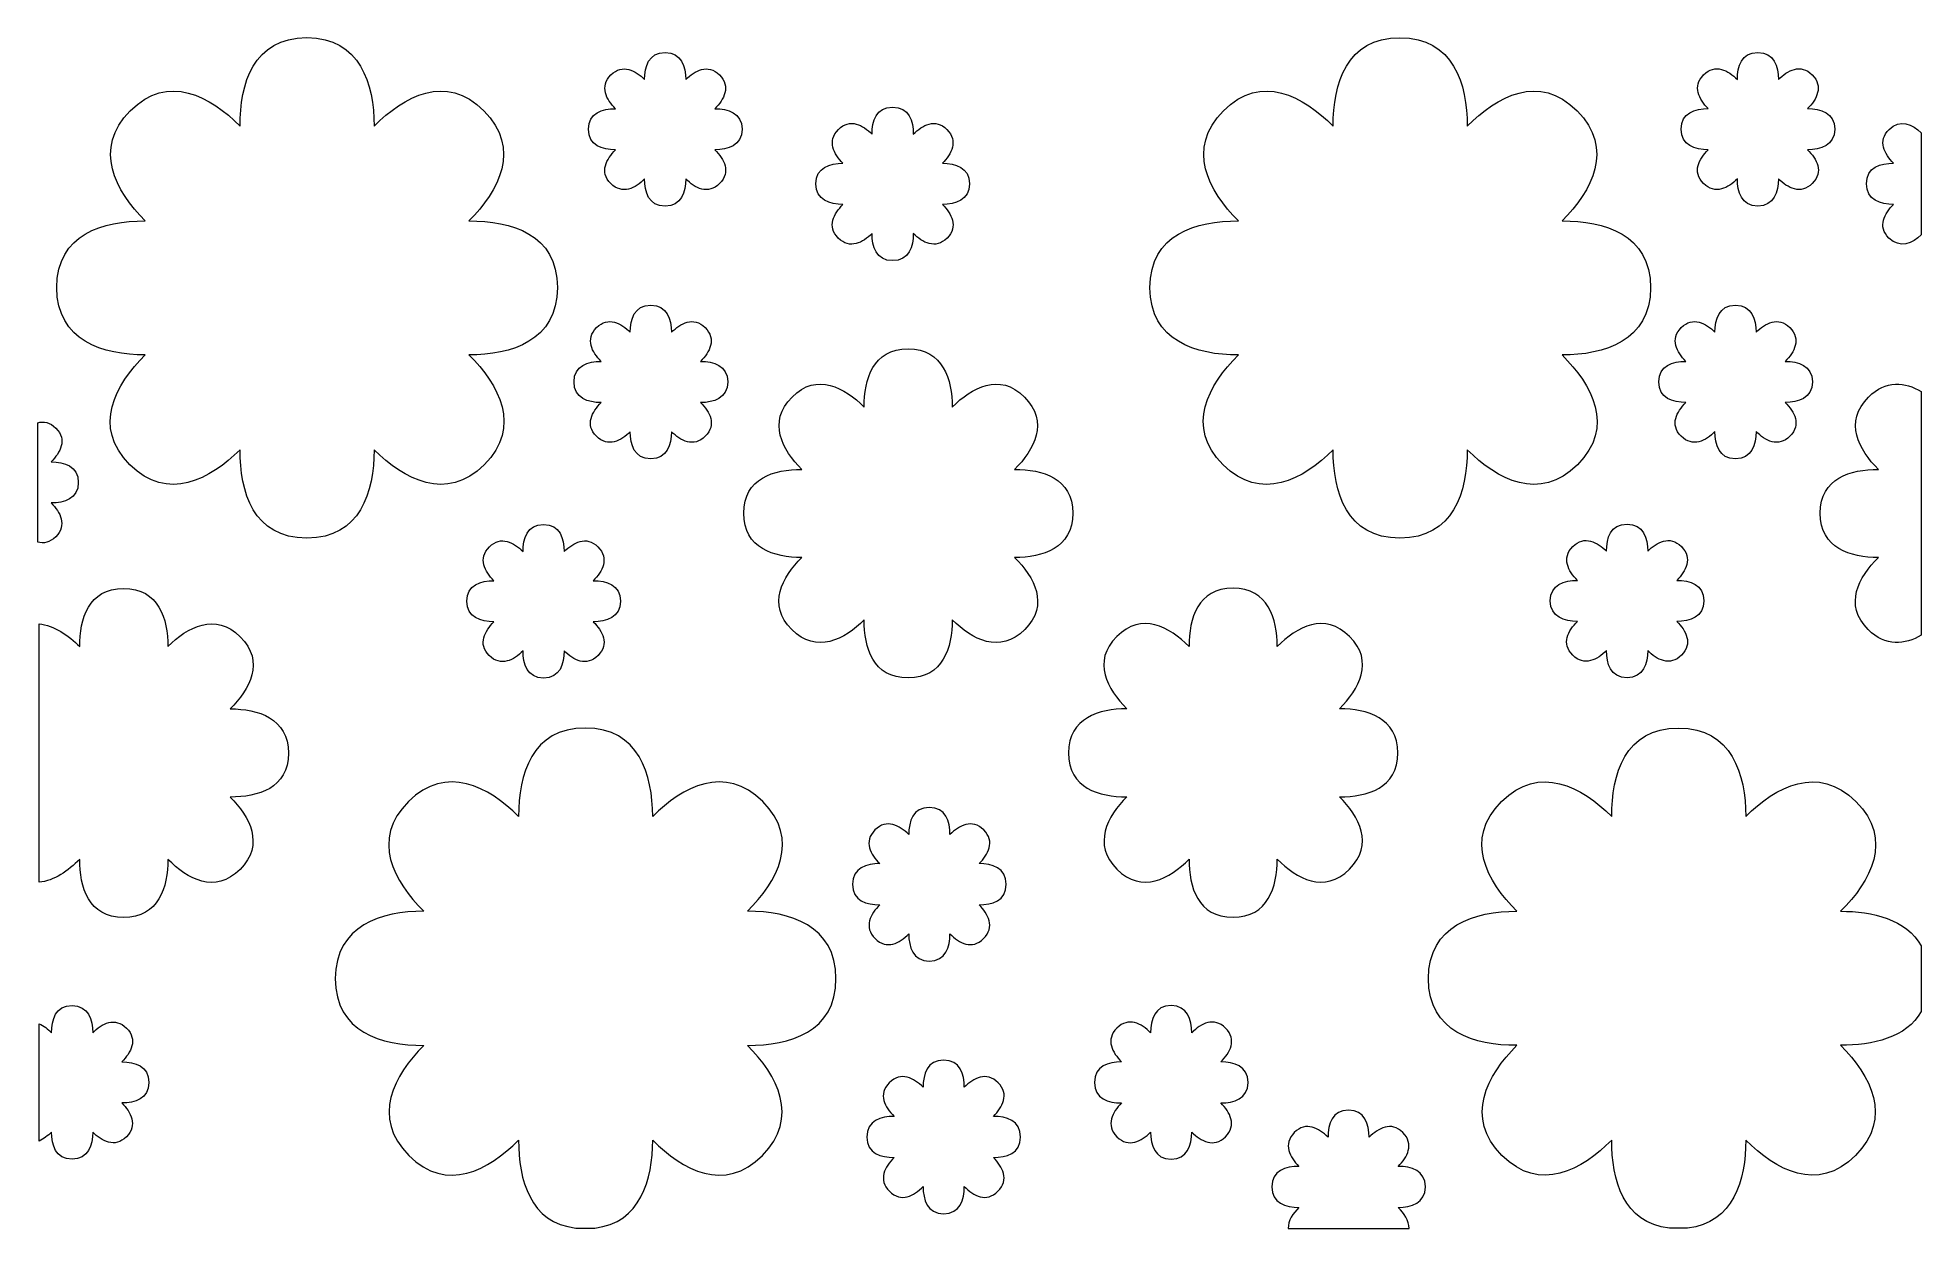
# Model space of a CAD drawing. Header units: centimetres. Extents: x -33.8 to 7.9, y -24.4 to 1.9.
import ezdxf

# ---------------------------------------------------------------- set-up
doc = ezdxf.new("R2010")
doc.units = ezdxf.units.CM
doc.header["$MEASUREMENT"] = 0
doc.layers.add('layer 1', color=7, linetype='Continuous')

msp = doc.modelspace()

# ---------------------------------------------------------------- linework, layer by layer
at = {"layer": 'layer 1', "color": 230, "lineweight": 9}
for points, knots in [([(-31.38921, -5.12592), (-32.04599, -5.78271), (-32.56793, -6.71037), (-31.72676, -7.55153), (-31.72676, -7.55153), (-30.8934, -8.38489), (-29.94914, -7.87795), (-29.29314, -7.22196), (-29.29314, -7.22196), (-29.29314, -8.15079), (-29.00626, -9.17582), (-27.81667, -9.17582), (-27.81667, -9.17582), (-26.63814, -9.17582), (-26.32887, -8.1497), (-26.32887, -7.222), (-26.32887, -7.222), (-25.67288, -7.87799), (-24.72862, -8.38492), (-23.89526, -7.55156), (-23.89526, -7.55156), (-23.05408, -6.71037), (-23.57605, -5.78271), (-24.23283, -5.12592), (-24.23283, -5.12592), (-23.30511, -5.12592), (-22.27894, -4.81671), (-22.27894, -3.63813), (-22.27894, -3.63813), (-22.27894, -2.44852), (-23.30398, -2.16165), (-24.23282, -2.16165), (-24.23282, -2.16165), (-23.57682, -1.50565), (-23.06985, -0.56139), (-23.90324, 0.272), (-23.90324, 0.272), (-24.74442, 1.11317), (-25.67208, 0.59121), (-26.32887, -0.06558), (-26.32887, -0.06558), (-26.32887, 0.86214), (-26.63808, 1.88832), (-27.81667, 1.88832), (-27.81667, 1.88832), (-29.00631, 1.88832), (-29.29314, 0.86324), (-29.29314, -0.06561), (-29.29314, -0.06561), (-29.94994, 0.59118), (-30.8776, 1.11315), (-31.71878, 0.27197), (-31.71878, 0.27197), (-32.55215, -0.5614), (-32.04522, -1.50566), (-31.38922, -2.16165), (-31.38922, -2.16165), (-32.31805, -2.16165), (-33.34307, -2.44854), (-33.34307, -3.63813), (-33.34307, -3.63813), (-33.34307, -4.81668), (-32.31692, -5.12592), (-31.38921, -5.12592)], [0, 0, 0, 0, 0.05882353, 0.05882353, 0.05882353, 0.05882353, 0.11764706, 0.11764706, 0.11764706, 0.11764706, 0.17647059, 0.17647059, 0.17647059, 0.17647059, 0.23529412, 0.23529412, 0.23529412, 0.23529412, 0.29411765, 0.29411765, 0.29411765, 0.29411765, 0.35294118, 0.35294118, 0.35294118, 0.35294118, 0.41176471, 0.41176471, 0.41176471, 0.41176471, 0.47058824, 0.47058824, 0.47058824, 0.47058824, 0.52941176, 0.52941176, 0.52941176, 0.52941176, 0.58823529, 0.58823529, 0.58823529, 0.58823529, 0.64705882, 0.64705882, 0.64705882, 0.64705882, 0.70588235, 0.70588235, 0.70588235, 0.70588235, 0.76470588, 0.76470588, 0.76470588, 0.76470588, 0.82352941, 0.82352941, 0.82352941, 0.82352941, 0.88235294, 0.88235294, 0.88235294, 0.88235294, 1, 1, 1, 1]), ([(-7.22926, -5.12676), (-7.88604, -5.78354), (-8.40797, -6.7112), (-7.56681, -7.55236), (-7.56681, -7.55236), (-6.73344, -8.38573), (-5.78918, -7.87879), (-5.13319, -7.2228), (-5.13319, -7.2228), (-5.13319, -8.15163), (-4.8463, -9.17665), (-3.65671, -9.17665), (-3.65671, -9.17665), (-2.47819, -9.17665), (-2.16892, -8.15054), (-2.16892, -7.22283), (-2.16892, -7.22283), (-1.51293, -7.87883), (-0.56867, -8.38576), (0.2647, -7.55239), (0.2647, -7.55239), (1.10588, -6.71121), (0.58391, -5.78355), (-0.07288, -5.12675), (-0.07288, -5.12675), (0.85485, -5.12676), (1.88102, -4.81755), (1.88102, -3.63896), (1.88102, -3.63896), (1.88102, -2.44936), (0.85597, -2.16249), (-0.07286, -2.16248), (-0.07286, -2.16248), (0.58313, -1.50648), (1.0901, -0.56222), (0.25672, 0.27116), (0.25672, 0.27116), (-0.58446, 1.11234), (-1.51212, 0.59037), (-2.16891, -0.06641), (-2.16891, -0.06641), (-2.16892, 0.86131), (-2.47813, 1.88748), (-3.65671, 1.88748), (-3.65671, 1.88748), (-4.84635, 1.88748), (-5.13319, 0.8624), (-5.13319, -0.06645), (-5.13319, -0.06645), (-5.78998, 0.59034), (-6.71764, 1.11231), (-7.55882, 0.27113), (-7.55882, 0.27113), (-8.39219, -0.56223), (-7.88526, -1.50649), (-7.22926, -2.16248), (-7.22926, -2.16248), (-8.15809, -2.16249), (-9.18311, -2.44938), (-9.18311, -3.63896), (-9.18311, -3.63896), (-9.18311, -4.81752), (-8.15697, -5.12676), (-7.22926, -5.12676)], [0, 0, 0, 0, 0.05882353, 0.05882353, 0.05882353, 0.05882353, 0.11764706, 0.11764706, 0.11764706, 0.11764706, 0.17647059, 0.17647059, 0.17647059, 0.17647059, 0.23529412, 0.23529412, 0.23529412, 0.23529412, 0.29411765, 0.29411765, 0.29411765, 0.29411765, 0.35294118, 0.35294118, 0.35294118, 0.35294118, 0.41176471, 0.41176471, 0.41176471, 0.41176471, 0.47058824, 0.47058824, 0.47058824, 0.47058824, 0.52941176, 0.52941176, 0.52941176, 0.52941176, 0.58823529, 0.58823529, 0.58823529, 0.58823529, 0.64705882, 0.64705882, 0.64705882, 0.64705882, 0.70588235, 0.70588235, 0.70588235, 0.70588235, 0.76470588, 0.76470588, 0.76470588, 0.76470588, 0.82352941, 0.82352941, 0.82352941, 0.82352941, 0.88235294, 0.88235294, 0.88235294, 0.88235294, 1, 1, 1, 1]), ([(-20.99485, -0.59227), (-21.19643, -0.79385), (-21.35663, -1.07857), (-21.09846, -1.33674), (-21.09846, -1.33674), (-20.84268, -1.59252), (-20.55286, -1.43693), (-20.35152, -1.23559), (-20.35152, -1.23559), (-20.35152, -1.52067), (-20.26347, -1.83527), (-19.89836, -1.83527), (-19.89836, -1.83527), (-19.53665, -1.83527), (-19.44172, -1.52033), (-19.44172, -1.2356), (-19.44172, -1.2356), (-19.24039, -1.43694), (-18.95057, -1.59253), (-18.6948, -1.33675), (-18.6948, -1.33675), (-18.43662, -1.07857), (-18.59682, -0.79385), (-18.7984, -0.59227), (-18.7984, -0.59227), (-18.51367, -0.59227), (-18.19871, -0.49737), (-18.19871, -0.13563), (-18.19871, -0.13563), (-18.19871, 0.22948), (-18.51332, 0.31753), (-18.7984, 0.31753), (-18.7984, 0.31753), (-18.59706, 0.51887), (-18.44146, 0.80868), (-18.69725, 1.06447), (-18.69725, 1.06447), (-18.95542, 1.32264), (-19.24014, 1.16244), (-19.44172, 0.96086), (-19.44172, 0.96086), (-19.44172, 1.2456), (-19.53663, 1.56055), (-19.89836, 1.56055), (-19.89836, 1.56055), (-20.26349, 1.56055), (-20.35152, 1.24593), (-20.35152, 0.96085), (-20.35152, 0.96085), (-20.55311, 1.16243), (-20.83783, 1.32264), (-21.096, 1.06446), (-21.096, 1.06446), (-21.35178, 0.80868), (-21.1962, 0.51887), (-20.99486, 0.31753), (-20.99486, 0.31753), (-21.27993, 0.31753), (-21.59453, 0.22948), (-21.59453, -0.13563), (-21.59453, -0.13563), (-21.59453, -0.49736), (-21.27959, -0.59227), (-20.99485, -0.59227)], [0, 0, 0, 0, 0.05882353, 0.05882353, 0.05882353, 0.05882353, 0.11764706, 0.11764706, 0.11764706, 0.11764706, 0.17647059, 0.17647059, 0.17647059, 0.17647059, 0.23529412, 0.23529412, 0.23529412, 0.23529412, 0.29411765, 0.29411765, 0.29411765, 0.29411765, 0.35294118, 0.35294118, 0.35294118, 0.35294118, 0.41176471, 0.41176471, 0.41176471, 0.41176471, 0.47058824, 0.47058824, 0.47058824, 0.47058824, 0.52941176, 0.52941176, 0.52941176, 0.52941176, 0.58823529, 0.58823529, 0.58823529, 0.58823529, 0.64705882, 0.64705882, 0.64705882, 0.64705882, 0.70588235, 0.70588235, 0.70588235, 0.70588235, 0.76470588, 0.76470588, 0.76470588, 0.76470588, 0.82352941, 0.82352941, 0.82352941, 0.82352941, 0.88235294, 0.88235294, 0.88235294, 0.88235294, 1, 1, 1, 1]), ([(3.15603, -0.5901), (2.95445, -0.79168), (2.79426, -1.0764), (3.05243, -1.33457), (3.05243, -1.33457), (3.30821, -1.59035), (3.59802, -1.43476), (3.79936, -1.23342), (3.79936, -1.23342), (3.79936, -1.5185), (3.88741, -1.8331), (4.25252, -1.8331), (4.25252, -1.8331), (4.61424, -1.8331), (4.70916, -1.51817), (4.70916, -1.23343), (4.70916, -1.23343), (4.91049, -1.43477), (5.20031, -1.59036), (5.45609, -1.33458), (5.45609, -1.33458), (5.71426, -1.0764), (5.55406, -0.79168), (5.35248, -0.5901), (5.35248, -0.5901), (5.63722, -0.5901), (5.95217, -0.4952), (5.95217, -0.13346), (5.95217, -0.13346), (5.95217, 0.23165), (5.63756, 0.3197), (5.35248, 0.3197), (5.35248, 0.3197), (5.55382, 0.52104), (5.70942, 0.81085), (5.45364, 1.06664), (5.45364, 1.06664), (5.19546, 1.32481), (4.91074, 1.16461), (4.70916, 0.96303), (4.70916, 0.96303), (4.70916, 1.24776), (4.61425, 1.56272), (4.25252, 1.56272), (4.25252, 1.56272), (3.88739, 1.56272), (3.79936, 1.2481), (3.79936, 0.96302), (3.79936, 0.96302), (3.59777, 1.1646), (3.31305, 1.3248), (3.05488, 1.06663), (3.05488, 1.06663), (2.7991, 0.81085), (2.95469, 0.52104), (3.15603, 0.3197), (3.15603, 0.3197), (2.87095, 0.3197), (2.55635, 0.23164), (2.55635, -0.13346), (2.55635, -0.13346), (2.55635, -0.49519), (2.87129, -0.5901), (3.15603, -0.5901)], [0, 0, 0, 0, 0.05882353, 0.05882353, 0.05882353, 0.05882353, 0.11764706, 0.11764706, 0.11764706, 0.11764706, 0.17647059, 0.17647059, 0.17647059, 0.17647059, 0.23529412, 0.23529412, 0.23529412, 0.23529412, 0.29411765, 0.29411765, 0.29411765, 0.29411765, 0.35294118, 0.35294118, 0.35294118, 0.35294118, 0.41176471, 0.41176471, 0.41176471, 0.41176471, 0.47058824, 0.47058824, 0.47058824, 0.47058824, 0.52941176, 0.52941176, 0.52941176, 0.52941176, 0.58823529, 0.58823529, 0.58823529, 0.58823529, 0.64705882, 0.64705882, 0.64705882, 0.64705882, 0.70588235, 0.70588235, 0.70588235, 0.70588235, 0.76470588, 0.76470588, 0.76470588, 0.76470588, 0.82352941, 0.82352941, 0.82352941, 0.82352941, 0.88235294, 0.88235294, 0.88235294, 0.88235294, 1, 1, 1, 1]), ([(-15.96675, -1.79844), (-16.16833, -2.00002), (-16.32853, -2.28474), (-16.07036, -2.54291), (-16.07036, -2.54291), (-15.81458, -2.79869), (-15.52476, -2.6431), (-15.32343, -2.44176), (-15.32343, -2.44176), (-15.32343, -2.72684), (-15.23537, -3.04144), (-14.87026, -3.04144), (-14.87026, -3.04144), (-14.50855, -3.04144), (-14.41363, -2.7265), (-14.41363, -2.44177), (-14.41363, -2.44177), (-14.21229, -2.64311), (-13.92247, -2.7987), (-13.6667, -2.54292), (-13.6667, -2.54292), (-13.40852, -2.28474), (-13.56872, -2.00002), (-13.77031, -1.79844), (-13.77031, -1.79844), (-13.48557, -1.79844), (-13.17061, -1.70353), (-13.17061, -1.3418), (-13.17061, -1.3418), (-13.17061, -0.97669), (-13.48522, -0.88864), (-13.7703, -0.88864), (-13.7703, -0.88864), (-13.56896, -0.6873), (-13.41336, -0.39748), (-13.66915, -0.1417), (-13.66915, -0.1417), (-13.92732, 0.11648), (-14.21204, -0.04373), (-14.41362, -0.24531), (-14.41362, -0.24531), (-14.41363, 0.03943), (-14.50853, 0.35438), (-14.87026, 0.35438), (-14.87026, 0.35438), (-15.23539, 0.35438), (-15.32343, 0.03977), (-15.32343, -0.24532), (-15.32343, -0.24532), (-15.52501, -0.04374), (-15.80973, 0.11647), (-16.06791, -0.14171), (-16.06791, -0.14171), (-16.32368, -0.39749), (-16.1681, -0.6873), (-15.96676, -0.88864), (-15.96676, -0.88864), (-16.25183, -0.88864), (-16.56644, -0.97669), (-16.56644, -1.3418), (-16.56644, -1.3418), (-16.56644, -1.70353), (-16.25149, -1.79844), (-15.96675, -1.79844)], [0, 0, 0, 0, 0.05882353, 0.05882353, 0.05882353, 0.05882353, 0.11764706, 0.11764706, 0.11764706, 0.11764706, 0.17647059, 0.17647059, 0.17647059, 0.17647059, 0.23529412, 0.23529412, 0.23529412, 0.23529412, 0.29411765, 0.29411765, 0.29411765, 0.29411765, 0.35294118, 0.35294118, 0.35294118, 0.35294118, 0.41176471, 0.41176471, 0.41176471, 0.41176471, 0.47058824, 0.47058824, 0.47058824, 0.47058824, 0.52941176, 0.52941176, 0.52941176, 0.52941176, 0.58823529, 0.58823529, 0.58823529, 0.58823529, 0.64705882, 0.64705882, 0.64705882, 0.64705882, 0.70588235, 0.70588235, 0.70588235, 0.70588235, 0.76470588, 0.76470588, 0.76470588, 0.76470588, 0.82352941, 0.82352941, 0.82352941, 0.82352941, 0.88235294, 0.88235294, 0.88235294, 0.88235294, 1, 1, 1, 1]), ([(7.86587, -0.21368), (7.6667, -0.02682), (7.39726, 0.10581), (7.15182, -0.13961), (7.15182, -0.13961), (6.89606, -0.39533), (7.05166, -0.68521), (7.25301, -0.88653), (7.25301, -0.88653), (6.96793, -0.88653), (6.65332, -0.97461), (6.65332, -1.33969), (6.65332, -1.33969), (6.65332, -1.70141), (6.96825, -1.79631), (7.25301, -1.79631), (7.25301, -1.79631), (7.05141, -1.99791), (6.8912, -2.28267), (7.14938, -2.54084), (7.14938, -2.54084), (7.3925, -2.78396), (7.66641, -2.65535), (7.86587, -2.46909), (7.86587, -2.46909), (7.86587, -2.46909), (7.86587, -0.21368), (7.86587, -0.21368)], [0, 0, 0, 0, 0.125, 0.125, 0.125, 0.125, 0.25, 0.25, 0.25, 0.25, 0.375, 0.375, 0.375, 0.375, 0.5, 0.5, 0.5, 0.5, 0.625, 0.625, 0.625, 0.625, 0.75, 0.75, 0.75, 0.75, 1, 1, 1, 1]), ([(-21.3117, -6.17871), (-21.51328, -6.38029), (-21.67347, -6.66501), (-21.4153, -6.92318), (-21.4153, -6.92318), (-21.15952, -7.17895), (-20.86971, -7.02336), (-20.66837, -6.82203), (-20.66837, -6.82203), (-20.66837, -7.1071), (-20.58032, -7.42171), (-20.21521, -7.42171), (-20.21521, -7.42171), (-19.85349, -7.42171), (-19.75857, -7.10677), (-19.75857, -6.82204), (-19.75857, -6.82204), (-19.55724, -7.02338), (-19.26742, -7.17896), (-19.01164, -6.92319), (-19.01164, -6.92319), (-18.75347, -6.66501), (-18.91367, -6.38029), (-19.11525, -6.1787), (-19.11525, -6.1787), (-18.83051, -6.17871), (-18.51556, -6.0838), (-18.51556, -5.72207), (-18.51556, -5.72207), (-18.51556, -5.35695), (-18.83017, -5.26891), (-19.11525, -5.2689), (-19.11525, -5.2689), (-18.91391, -5.06757), (-18.75831, -4.77775), (-19.01409, -4.52197), (-19.01409, -4.52197), (-19.27227, -4.26379), (-19.55699, -4.42399), (-19.75857, -4.62558), (-19.75857, -4.62558), (-19.75857, -4.34084), (-19.85348, -4.02588), (-20.21521, -4.02588), (-20.21521, -4.02588), (-20.58034, -4.02588), (-20.66837, -4.3405), (-20.66837, -4.62559), (-20.66837, -4.62559), (-20.86996, -4.424), (-21.15468, -4.2638), (-21.41285, -4.52198), (-21.41285, -4.52198), (-21.66863, -4.77775), (-21.51304, -5.06757), (-21.3117, -5.2689), (-21.3117, -5.2689), (-21.59678, -5.26891), (-21.91138, -5.35696), (-21.91138, -5.72207), (-21.91138, -5.72207), (-21.91138, -6.08379), (-21.59643, -6.17871), (-21.3117, -6.17871)], [0, 0, 0, 0, 0.05882353, 0.05882353, 0.05882353, 0.05882353, 0.11764706, 0.11764706, 0.11764706, 0.11764706, 0.17647059, 0.17647059, 0.17647059, 0.17647059, 0.23529412, 0.23529412, 0.23529412, 0.23529412, 0.29411765, 0.29411765, 0.29411765, 0.29411765, 0.35294118, 0.35294118, 0.35294118, 0.35294118, 0.41176471, 0.41176471, 0.41176471, 0.41176471, 0.47058824, 0.47058824, 0.47058824, 0.47058824, 0.52941176, 0.52941176, 0.52941176, 0.52941176, 0.58823529, 0.58823529, 0.58823529, 0.58823529, 0.64705882, 0.64705882, 0.64705882, 0.64705882, 0.70588235, 0.70588235, 0.70588235, 0.70588235, 0.76470588, 0.76470588, 0.76470588, 0.76470588, 0.82352941, 0.82352941, 0.82352941, 0.82352941, 0.88235294, 0.88235294, 0.88235294, 0.88235294, 1, 1, 1, 1]), ([(2.66185, -6.17798), (2.46027, -6.37956), (2.30008, -6.66428), (2.55825, -6.92245), (2.55825, -6.92245), (2.81402, -7.17823), (3.10384, -7.02264), (3.30518, -6.8213), (3.30518, -6.8213), (3.30518, -7.10638), (3.39323, -7.42098), (3.75834, -7.42098), (3.75834, -7.42098), (4.12005, -7.42098), (4.21498, -7.10604), (4.21498, -6.82131), (4.21498, -6.82131), (4.41631, -7.02265), (4.70613, -7.17824), (4.96191, -6.92246), (4.96191, -6.92246), (5.22008, -6.66428), (5.05988, -6.37956), (4.8583, -6.17798), (4.8583, -6.17798), (5.14304, -6.17798), (5.45799, -6.08308), (5.45799, -5.72134), (5.45799, -5.72134), (5.45799, -5.35623), (5.14338, -5.26818), (4.8583, -5.26818), (4.8583, -5.26818), (5.05964, -5.06684), (5.21524, -4.77702), (4.95946, -4.52124), (4.95946, -4.52124), (4.70128, -4.26306), (4.41656, -4.42327), (4.21498, -4.62485), (4.21498, -4.62485), (4.21498, -4.34011), (4.12007, -4.02516), (3.75834, -4.02516), (3.75834, -4.02516), (3.39321, -4.02516), (3.30518, -4.33978), (3.30518, -4.62486), (3.30518, -4.62486), (3.10359, -4.42328), (2.81887, -4.26307), (2.5607, -4.52125), (2.5607, -4.52125), (2.30492, -4.77703), (2.46051, -5.06684), (2.66185, -5.26818), (2.66185, -5.26818), (2.37677, -5.26818), (2.06217, -5.35623), (2.06217, -5.72134), (2.06217, -5.72134), (2.06217, -6.08307), (2.37711, -6.17798), (2.66185, -6.17798)], [0, 0, 0, 0, 0.05882353, 0.05882353, 0.05882353, 0.05882353, 0.11764706, 0.11764706, 0.11764706, 0.11764706, 0.17647059, 0.17647059, 0.17647059, 0.17647059, 0.23529412, 0.23529412, 0.23529412, 0.23529412, 0.29411765, 0.29411765, 0.29411765, 0.29411765, 0.35294118, 0.35294118, 0.35294118, 0.35294118, 0.41176471, 0.41176471, 0.41176471, 0.41176471, 0.47058824, 0.47058824, 0.47058824, 0.47058824, 0.52941176, 0.52941176, 0.52941176, 0.52941176, 0.58823529, 0.58823529, 0.58823529, 0.58823529, 0.64705882, 0.64705882, 0.64705882, 0.64705882, 0.70588235, 0.70588235, 0.70588235, 0.70588235, 0.76470588, 0.76470588, 0.76470588, 0.76470588, 0.82352941, 0.82352941, 0.82352941, 0.82352941, 0.88235294, 0.88235294, 0.88235294, 0.88235294, 1, 1, 1, 1]), ([(-16.87718, -9.60441), (-17.30892, -10.03615), (-17.65202, -10.64596), (-17.09907, -11.1989), (-17.09907, -11.1989), (-16.55125, -11.74672), (-15.93053, -11.41348), (-15.49931, -10.98226), (-15.49931, -10.98226), (-15.49931, -11.59283), (-15.31072, -12.26664), (-14.52874, -12.26664), (-14.52874, -12.26664), (-13.75402, -12.26664), (-13.55072, -11.59212), (-13.55072, -10.98228), (-13.55072, -10.98228), (-13.1195, -11.41351), (-12.49878, -11.74674), (-11.95096, -11.19892), (-11.95096, -11.19892), (-11.398, -10.64596), (-11.74113, -10.03615), (-12.17287, -9.60441), (-12.17287, -9.60441), (-11.56302, -9.60441), (-10.88846, -9.40115), (-10.88846, -8.62639), (-10.88846, -8.62639), (-10.88846, -7.8444), (-11.56228, -7.65582), (-12.17286, -7.65582), (-12.17286, -7.65582), (-11.74164, -7.22459), (-11.40838, -6.60387), (-11.95621, -6.05604), (-11.95621, -6.05604), (-12.50916, -5.50309), (-13.11897, -5.8462), (-13.55072, -6.27795), (-13.55072, -6.27795), (-13.55072, -5.6681), (-13.75398, -4.99354), (-14.52874, -4.99354), (-14.52874, -4.99354), (-15.31076, -4.99354), (-15.49931, -5.66738), (-15.49931, -6.27797), (-15.49931, -6.27797), (-15.93106, -5.84623), (-16.54087, -5.5031), (-17.09382, -6.05606), (-17.09382, -6.05606), (-17.64164, -6.60388), (-17.30841, -7.2246), (-16.87718, -7.65582), (-16.87718, -7.65582), (-17.48776, -7.65582), (-18.16156, -7.84441), (-18.16156, -8.62639), (-18.16156, -8.62639), (-18.16156, -9.40113), (-17.48702, -9.60441), (-16.87718, -9.60441)], [0, 0, 0, 0, 0.05882353, 0.05882353, 0.05882353, 0.05882353, 0.11764706, 0.11764706, 0.11764706, 0.11764706, 0.17647059, 0.17647059, 0.17647059, 0.17647059, 0.23529412, 0.23529412, 0.23529412, 0.23529412, 0.29411765, 0.29411765, 0.29411765, 0.29411765, 0.35294118, 0.35294118, 0.35294118, 0.35294118, 0.41176471, 0.41176471, 0.41176471, 0.41176471, 0.47058824, 0.47058824, 0.47058824, 0.47058824, 0.52941176, 0.52941176, 0.52941176, 0.52941176, 0.58823529, 0.58823529, 0.58823529, 0.58823529, 0.64705882, 0.64705882, 0.64705882, 0.64705882, 0.70588235, 0.70588235, 0.70588235, 0.70588235, 0.76470588, 0.76470588, 0.76470588, 0.76470588, 0.82352941, 0.82352941, 0.82352941, 0.82352941, 0.88235294, 0.88235294, 0.88235294, 0.88235294, 1, 1, 1, 1]), ([(7.86587, -5.93654), (7.5031, -5.72123), (7.08718, -5.66815), (6.69928, -6.05604), (6.69928, -6.05604), (6.15145, -6.60386), (6.48469, -7.2246), (6.91593, -7.65583), (6.91593, -7.65583), (6.30534, -7.65583), (5.63155, -7.84443), (5.63155, -8.62639), (5.63155, -8.62639), (5.63155, -9.40111), (6.30611, -9.6044), (6.91593, -9.6044), (6.91593, -9.6044), (6.48418, -10.03615), (6.14111, -10.64596), (6.69405, -11.19887), (6.69405, -11.19887), (7.07902, -11.58382), (7.49996, -11.53374), (7.86587, -11.32029), (7.86587, -11.32029), (7.86587, -11.32029), (7.86587, -5.93654), (7.86587, -5.93654)], [0, 0, 0, 0, 0.125, 0.125, 0.125, 0.125, 0.25, 0.25, 0.25, 0.25, 0.375, 0.375, 0.375, 0.375, 0.5, 0.5, 0.5, 0.5, 0.625, 0.625, 0.625, 0.625, 0.75, 0.75, 0.75, 0.75, 1, 1, 1, 1]), ([(-33.76557, -9.26393), (-33.63512, -9.29925), (-33.49714, -9.27606), (-33.36603, -9.14495), (-33.36603, -9.14495), (-33.11025, -8.88917), (-33.26585, -8.59935), (-33.46719, -8.39801), (-33.46719, -8.39801), (-33.18211, -8.39801), (-32.8675, -8.30996), (-32.8675, -7.94484), (-32.8675, -7.94484), (-32.8675, -7.58311), (-33.18245, -7.48821), (-33.46719, -7.48821), (-33.46719, -7.48821), (-33.26561, -7.28662), (-33.10541, -7.0019), (-33.36358, -6.74373), (-33.36358, -6.74373), (-33.49412, -6.61319), (-33.63357, -6.5898), (-33.76557, -6.62496), (-33.76557, -6.62496), (-33.76557, -6.62496), (-33.76557, -9.26393), (-33.76557, -9.26393)], [0, 0, 0, 0, 0.125, 0.125, 0.125, 0.125, 0.25, 0.25, 0.25, 0.25, 0.375, 0.375, 0.375, 0.375, 0.5, 0.5, 0.5, 0.5, 0.625, 0.625, 0.625, 0.625, 0.75, 0.75, 0.75, 0.75, 1, 1, 1, 1]), ([(-23.68145, -11.02644), (-23.88303, -11.22802), (-24.04322, -11.51274), (-23.78505, -11.77091), (-23.78505, -11.77091), (-23.52927, -12.02669), (-23.23946, -11.8711), (-23.03812, -11.66976), (-23.03812, -11.66976), (-23.03812, -11.95484), (-22.95007, -12.26944), (-22.58496, -12.26944), (-22.58496, -12.26944), (-22.22324, -12.26944), (-22.12832, -11.95451), (-22.12832, -11.66977), (-22.12832, -11.66977), (-21.92698, -11.87111), (-21.63717, -12.0267), (-21.38139, -11.77092), (-21.38139, -11.77092), (-21.12322, -11.51274), (-21.28342, -11.22802), (-21.485, -11.02644), (-21.485, -11.02644), (-21.20026, -11.02644), (-20.88531, -10.93154), (-20.88531, -10.5698), (-20.88531, -10.5698), (-20.88531, -10.20469), (-21.19992, -10.11664), (-21.485, -10.11664), (-21.485, -10.11664), (-21.28366, -9.9153), (-21.12806, -9.62549), (-21.38384, -9.3697), (-21.38384, -9.3697), (-21.64202, -9.11153), (-21.92674, -9.27173), (-22.12832, -9.47331), (-22.12832, -9.47331), (-22.12832, -9.18857), (-22.22322, -8.87362), (-22.58496, -8.87362), (-22.58496, -8.87362), (-22.95009, -8.87362), (-23.03812, -9.18824), (-23.03812, -9.47332), (-23.03812, -9.47332), (-23.2397, -9.27174), (-23.52443, -9.11154), (-23.7826, -9.36971), (-23.7826, -9.36971), (-24.03838, -9.62549), (-23.88279, -9.9153), (-23.68145, -10.11664), (-23.68145, -10.11664), (-23.96653, -10.11664), (-24.28113, -10.2047), (-24.28113, -10.5698), (-24.28113, -10.5698), (-24.28113, -10.93153), (-23.96618, -11.02644), (-23.68145, -11.02644)], [0, 0, 0, 0, 0.05882353, 0.05882353, 0.05882353, 0.05882353, 0.11764706, 0.11764706, 0.11764706, 0.11764706, 0.17647059, 0.17647059, 0.17647059, 0.17647059, 0.23529412, 0.23529412, 0.23529412, 0.23529412, 0.29411765, 0.29411765, 0.29411765, 0.29411765, 0.35294118, 0.35294118, 0.35294118, 0.35294118, 0.41176471, 0.41176471, 0.41176471, 0.41176471, 0.47058824, 0.47058824, 0.47058824, 0.47058824, 0.52941176, 0.52941176, 0.52941176, 0.52941176, 0.58823529, 0.58823529, 0.58823529, 0.58823529, 0.64705882, 0.64705882, 0.64705882, 0.64705882, 0.70588235, 0.70588235, 0.70588235, 0.70588235, 0.76470588, 0.76470588, 0.76470588, 0.76470588, 0.82352941, 0.82352941, 0.82352941, 0.82352941, 0.88235294, 0.88235294, 0.88235294, 0.88235294, 1, 1, 1, 1]), ([(0.26462, -11.01854), (0.06304, -11.22012), (-0.09715, -11.50484), (0.16102, -11.76301), (0.16102, -11.76301), (0.4168, -12.01879), (0.70661, -11.8632), (0.90795, -11.66186), (0.90795, -11.66186), (0.90795, -11.94694), (0.996, -12.26154), (1.36111, -12.26154), (1.36111, -12.26154), (1.72282, -12.26154), (1.81775, -11.9466), (1.81775, -11.66187), (1.81775, -11.66187), (2.01908, -11.86321), (2.3089, -12.0188), (2.56468, -11.76302), (2.56468, -11.76302), (2.82285, -11.50484), (2.66265, -11.22012), (2.46107, -11.01854), (2.46107, -11.01854), (2.74581, -11.01854), (3.06076, -10.92364), (3.06076, -10.5619), (3.06076, -10.5619), (3.06076, -10.19679), (2.74615, -10.10874), (2.46107, -10.10874), (2.46107, -10.10874), (2.66241, -9.9074), (2.81801, -9.61758), (2.56223, -9.3618), (2.56223, -9.3618), (2.30405, -9.10362), (2.01933, -9.26383), (1.81775, -9.46541), (1.81775, -9.46541), (1.81775, -9.18067), (1.72284, -8.86572), (1.36111, -8.86572), (1.36111, -8.86572), (0.99598, -8.86572), (0.90795, -9.18033), (0.90795, -9.46542), (0.90795, -9.46542), (0.70636, -9.26384), (0.42164, -9.10363), (0.16347, -9.36181), (0.16347, -9.36181), (-0.09231, -9.61759), (0.06328, -9.9074), (0.26462, -10.10874), (0.26462, -10.10874), (-0.02046, -10.10874), (-0.33506, -10.19679), (-0.33506, -10.5619), (-0.33506, -10.5619), (-0.33506, -10.92363), (-0.02012, -11.01854), (0.26462, -11.01854)], [0, 0, 0, 0, 0.05882353, 0.05882353, 0.05882353, 0.05882353, 0.11764706, 0.11764706, 0.11764706, 0.11764706, 0.17647059, 0.17647059, 0.17647059, 0.17647059, 0.23529412, 0.23529412, 0.23529412, 0.23529412, 0.29411765, 0.29411765, 0.29411765, 0.29411765, 0.35294118, 0.35294118, 0.35294118, 0.35294118, 0.41176471, 0.41176471, 0.41176471, 0.41176471, 0.47058824, 0.47058824, 0.47058824, 0.47058824, 0.52941176, 0.52941176, 0.52941176, 0.52941176, 0.58823529, 0.58823529, 0.58823529, 0.58823529, 0.64705882, 0.64705882, 0.64705882, 0.64705882, 0.70588235, 0.70588235, 0.70588235, 0.70588235, 0.76470588, 0.76470588, 0.76470588, 0.76470588, 0.82352941, 0.82352941, 0.82352941, 0.82352941, 0.88235294, 0.88235294, 0.88235294, 0.88235294, 1, 1, 1, 1]), ([(-33.73413, -16.78233), (-33.40493, -16.75387), (-33.08952, -16.53067), (-32.8357, -16.27683), (-32.8357, -16.27683), (-32.8357, -16.88738), (-32.64717, -17.56126), (-31.86515, -17.56126), (-31.86515, -17.56126), (-31.09039, -17.56126), (-30.88709, -16.88669), (-30.88709, -16.27683), (-30.88709, -16.27683), (-30.45538, -16.7086), (-29.84553, -17.05167), (-29.29258, -16.49875), (-29.29258, -16.49875), (-28.74476, -15.95094), (-29.07802, -15.33019), (-29.50928, -14.899), (-29.50928, -14.899), (-28.89866, -14.899), (-28.22484, -14.71042), (-28.22484, -13.92838), (-28.22484, -13.92838), (-28.22484, -13.15371), (-28.89941, -12.95038), (-29.50928, -12.95038), (-29.50928, -12.95038), (-29.07751, -12.51868), (-28.73442, -11.90885), (-29.28735, -11.3559), (-29.28735, -11.3559), (-29.8352, -10.80807), (-30.45591, -11.14127), (-30.88709, -11.57257), (-30.88709, -11.57257), (-30.88709, -10.9627), (-31.09039, -10.28816), (-31.86515, -10.28816), (-31.86515, -10.28816), (-32.6471, -10.28816), (-32.8357, -10.96196), (-32.8357, -11.57257), (-32.8357, -11.57257), (-33.08786, -11.32039), (-33.40484, -11.10171), (-33.73413, -11.07315), (-33.73413, -11.07315), (-33.73413, -11.07315), (-33.73413, -16.78233), (-33.73413, -16.78233)], [0, 0, 0, 0, 0.07142857, 0.07142857, 0.07142857, 0.07142857, 0.14285714, 0.14285714, 0.14285714, 0.14285714, 0.21428571, 0.21428571, 0.21428571, 0.21428571, 0.28571429, 0.28571429, 0.28571429, 0.28571429, 0.35714286, 0.35714286, 0.35714286, 0.35714286, 0.42857143, 0.42857143, 0.42857143, 0.42857143, 0.5, 0.5, 0.5, 0.5, 0.57142857, 0.57142857, 0.57142857, 0.57142857, 0.64285714, 0.64285714, 0.64285714, 0.64285714, 0.71428571, 0.71428571, 0.71428571, 0.71428571, 0.78571429, 0.78571429, 0.78571429, 0.78571429, 0.85714286, 0.85714286, 0.85714286, 0.85714286, 1, 1, 1, 1]), ([(-9.69551, -12.94625), (-10.12725, -12.51451), (-10.47034, -11.90471), (-9.9174, -11.35176), (-9.9174, -11.35176), (-9.36958, -10.80394), (-8.74886, -11.13718), (-8.31764, -11.5684), (-8.31764, -11.5684), (-8.31764, -10.95783), (-8.12905, -10.28402), (-7.34706, -10.28402), (-7.34706, -10.28402), (-6.57235, -10.28402), (-6.36905, -10.95855), (-6.36905, -11.56838), (-6.36905, -11.56838), (-5.93783, -11.13716), (-5.31711, -10.80392), (-4.76929, -11.35174), (-4.76929, -11.35174), (-4.21633, -11.9047), (-4.55946, -12.51451), (-4.9912, -12.94626), (-4.9912, -12.94626), (-4.38135, -12.94625), (-3.70679, -13.14952), (-3.70679, -13.92427), (-3.70679, -13.92427), (-3.70679, -14.70627), (-4.38061, -14.89484), (-4.99119, -14.89485), (-4.99119, -14.89485), (-4.55996, -15.32607), (-4.2267, -15.94679), (-4.77454, -16.49462), (-4.77454, -16.49462), (-5.32749, -17.04758), (-5.9373, -16.70446), (-6.36904, -16.27271), (-6.36904, -16.27271), (-6.36905, -16.88256), (-6.57231, -17.55713), (-7.34706, -17.55713), (-7.34706, -17.55713), (-8.12909, -17.55713), (-8.31764, -16.88328), (-8.31764, -16.27269), (-8.31764, -16.27269), (-8.74939, -16.70444), (-9.35919, -17.04756), (-9.91215, -16.4946), (-9.91215, -16.4946), (-10.45997, -15.94678), (-10.12674, -15.32607), (-9.69551, -14.89485), (-9.69551, -14.89485), (-10.30608, -14.89484), (-10.97989, -14.70625), (-10.97989, -13.92427), (-10.97989, -13.92427), (-10.97989, -13.14953), (-10.30534, -12.94625), (-9.69551, -12.94625)], [0, 0, 0, 0, 0.05882353, 0.05882353, 0.05882353, 0.05882353, 0.11764706, 0.11764706, 0.11764706, 0.11764706, 0.17647059, 0.17647059, 0.17647059, 0.17647059, 0.23529412, 0.23529412, 0.23529412, 0.23529412, 0.29411765, 0.29411765, 0.29411765, 0.29411765, 0.35294118, 0.35294118, 0.35294118, 0.35294118, 0.41176471, 0.41176471, 0.41176471, 0.41176471, 0.47058824, 0.47058824, 0.47058824, 0.47058824, 0.52941176, 0.52941176, 0.52941176, 0.52941176, 0.58823529, 0.58823529, 0.58823529, 0.58823529, 0.64705882, 0.64705882, 0.64705882, 0.64705882, 0.70588235, 0.70588235, 0.70588235, 0.70588235, 0.76470588, 0.76470588, 0.76470588, 0.76470588, 0.82352941, 0.82352941, 0.82352941, 0.82352941, 0.88235294, 0.88235294, 0.88235294, 0.88235294, 1, 1, 1, 1]), ([(-21.86924, -24.42772), (-22.8846, -24.31391), (-23.13743, -23.35707), (-23.13743, -22.48506), (-23.13743, -22.48506), (-23.79422, -23.14184), (-24.72187, -23.66381), (-25.56309, -22.82265), (-25.56309, -22.82265), (-26.3964, -21.98928), (-25.88949, -21.04502), (-25.23352, -20.38901), (-25.23352, -20.38901), (-26.16232, -20.38901), (-27.18736, -20.10213), (-27.18736, -18.91256), (-27.18736, -18.91256), (-27.18736, -17.73398), (-26.1612, -17.42474), (-25.23349, -17.42474), (-25.23349, -17.42474), (-25.8903, -16.76798), (-26.4122, -15.84027), (-25.57102, -14.99913), (-25.57102, -14.99913), (-24.73768, -14.16578), (-23.79338, -14.67269), (-23.13743, -15.3287), (-23.13743, -15.3287), (-23.13743, -14.39986), (-22.85055, -13.37484), (-21.66092, -13.37484), (-21.66092, -13.37484), (-20.48242, -13.37484), (-20.17316, -14.40097), (-20.17316, -15.32866), (-20.17316, -15.32866), (-19.51715, -14.67268), (-18.57292, -14.16576), (-17.73953, -14.99913), (-17.73953, -14.99913), (-16.89837, -15.84027), (-17.42031, -16.76796), (-18.07712, -17.42474), (-18.07712, -17.42474), (-17.1494, -17.42474), (-16.12321, -17.73396), (-16.12321, -18.91256), (-16.12321, -18.91256), (-16.12321, -20.10213), (-17.14824, -20.38901), (-18.07712, -20.38901), (-18.07712, -20.38901), (-17.4211, -21.04502), (-16.91412, -21.98928), (-17.7475, -22.82265), (-17.7475, -22.82265), (-18.58871, -23.66383), (-19.51634, -23.14187), (-20.17316, -22.48507), (-20.17316, -22.48507), (-20.17316, -23.35609), (-20.44571, -24.31388), (-21.45443, -24.42772), (-21.45443, -24.42772), (-21.45443, -24.42772), (-21.86924, -24.42772), (-21.86924, -24.42772)], [0, 0, 0, 0, 0.05555556, 0.05555556, 0.05555556, 0.05555556, 0.11111111, 0.11111111, 0.11111111, 0.11111111, 0.16666667, 0.16666667, 0.16666667, 0.16666667, 0.22222222, 0.22222222, 0.22222222, 0.22222222, 0.27777778, 0.27777778, 0.27777778, 0.27777778, 0.33333333, 0.33333333, 0.33333333, 0.33333333, 0.38888889, 0.38888889, 0.38888889, 0.38888889, 0.44444444, 0.44444444, 0.44444444, 0.44444444, 0.5, 0.5, 0.5, 0.5, 0.55555556, 0.55555556, 0.55555556, 0.55555556, 0.61111111, 0.61111111, 0.61111111, 0.61111111, 0.66666667, 0.66666667, 0.66666667, 0.66666667, 0.72222222, 0.72222222, 0.72222222, 0.72222222, 0.77777778, 0.77777778, 0.77777778, 0.77777778, 0.83333333, 0.83333333, 0.83333333, 0.83333333, 0.88888889, 0.88888889, 0.88888889, 0.88888889, 1, 1, 1, 1]), ([(7.86587, -18.1892), (7.53589, -17.59925), (6.7815, -17.42392), (6.08282, -17.42392), (6.08282, -17.42392), (6.73961, -16.76711), (7.26158, -15.83944), (6.4204, -14.99828), (6.4204, -14.99828), (5.58706, -14.16492), (4.6428, -14.67186), (3.98681, -15.32785), (3.98681, -15.32785), (3.98681, -14.40011), (3.67754, -13.37399), (2.49898, -13.37399), (2.49898, -13.37399), (1.3094, -13.37399), (1.02253, -14.39905), (1.02253, -15.32785), (1.02253, -15.32785), (0.36653, -14.67186), (-0.5777, -14.16494), (-1.41107, -14.9983), (-1.41107, -14.9983), (-2.25225, -15.83946), (-1.73033, -16.76712), (-1.07353, -17.42391), (-1.07353, -17.42391), (-2.00128, -17.42391), (-3.02739, -17.73313), (-3.02739, -18.9117), (-3.02739, -18.9117), (-3.02739, -20.10129), (-2.00237, -20.38818), (-1.07355, -20.38818), (-1.07355, -20.38818), (-1.72954, -21.04419), (-2.23648, -21.98846), (-1.40312, -22.82176), (-1.40312, -22.82176), (-0.56194, -23.66299), (0.36574, -23.14099), (1.02253, -22.48423), (1.02253, -22.48423), (1.02253, -23.35846), (1.27662, -24.31792), (2.29839, -24.42773), (2.29839, -24.42773), (2.29839, -24.42773), (2.69697, -24.42782), (2.69697, -24.42782), (2.69697, -24.42782), (3.71271, -24.31841), (3.98681, -23.35772), (3.98681, -22.48425), (3.98681, -22.48425), (4.64359, -23.14101), (5.57129, -23.66299), (6.41245, -22.82182), (6.41245, -22.82182), (7.24584, -21.98846), (6.73885, -21.04419), (6.08286, -20.38818), (6.08286, -20.38818), (6.78217, -20.38818), (7.53601, -20.22556), (7.86587, -19.63749), (7.86587, -19.63749), (7.86587, -19.63749), (7.86587, -18.1892), (7.86587, -18.1892)], [0, 0, 0, 0, 0.05263158, 0.05263158, 0.05263158, 0.05263158, 0.10526316, 0.10526316, 0.10526316, 0.10526316, 0.15789474, 0.15789474, 0.15789474, 0.15789474, 0.21052632, 0.21052632, 0.21052632, 0.21052632, 0.26315789, 0.26315789, 0.26315789, 0.26315789, 0.31578947, 0.31578947, 0.31578947, 0.31578947, 0.36842105, 0.36842105, 0.36842105, 0.36842105, 0.42105263, 0.42105263, 0.42105263, 0.42105263, 0.47368421, 0.47368421, 0.47368421, 0.47368421, 0.52631579, 0.52631579, 0.52631579, 0.52631579, 0.57894737, 0.57894737, 0.57894737, 0.57894737, 0.63157895, 0.63157895, 0.63157895, 0.63157895, 0.68421053, 0.68421053, 0.68421053, 0.68421053, 0.73684211, 0.73684211, 0.73684211, 0.73684211, 0.78947368, 0.78947368, 0.78947368, 0.78947368, 0.84210526, 0.84210526, 0.84210526, 0.84210526, 0.89473684, 0.89473684, 0.89473684, 0.89473684, 1, 1, 1, 1]), ([(-15.15598, -16.37196), (-15.35756, -16.17038), (-15.51775, -15.88566), (-15.25958, -15.62749), (-15.25958, -15.62749), (-15.00381, -15.37171), (-14.71399, -15.5273), (-14.51265, -15.72864), (-14.51265, -15.72864), (-14.51265, -15.44356), (-14.4246, -15.12896), (-14.05949, -15.12896), (-14.05949, -15.12896), (-13.69778, -15.12896), (-13.60285, -15.44389), (-13.60285, -15.72863), (-13.60285, -15.72863), (-13.40152, -15.52729), (-13.1117, -15.3717), (-12.85592, -15.62748), (-12.85592, -15.62748), (-12.59775, -15.88565), (-12.75795, -16.17037), (-12.95953, -16.37196), (-12.95953, -16.37196), (-12.67479, -16.37196), (-12.35984, -16.46686), (-12.35984, -16.82859), (-12.35984, -16.82859), (-12.35984, -17.19371), (-12.67445, -17.28176), (-12.95953, -17.28176), (-12.95953, -17.28176), (-12.75819, -17.4831), (-12.60259, -17.77291), (-12.85837, -18.0287), (-12.85837, -18.0287), (-13.11655, -18.28687), (-13.40127, -18.12667), (-13.60285, -17.92509), (-13.60285, -17.92509), (-13.60285, -18.20982), (-13.69776, -18.52478), (-14.05949, -18.52478), (-14.05949, -18.52478), (-14.42462, -18.52478), (-14.51265, -18.21016), (-14.51265, -17.92508), (-14.51265, -17.92508), (-14.71424, -18.12666), (-14.99896, -18.28686), (-15.25713, -18.02869), (-15.25713, -18.02869), (-15.51291, -17.77291), (-15.35732, -17.48309), (-15.15598, -17.28176), (-15.15598, -17.28176), (-15.44106, -17.28176), (-15.75566, -17.1937), (-15.75566, -16.82859), (-15.75566, -16.82859), (-15.75566, -16.46687), (-15.44072, -16.37196), (-15.15598, -16.37196)], [0, 0, 0, 0, 0.05882353, 0.05882353, 0.05882353, 0.05882353, 0.11764706, 0.11764706, 0.11764706, 0.11764706, 0.17647059, 0.17647059, 0.17647059, 0.17647059, 0.23529412, 0.23529412, 0.23529412, 0.23529412, 0.29411765, 0.29411765, 0.29411765, 0.29411765, 0.35294118, 0.35294118, 0.35294118, 0.35294118, 0.41176471, 0.41176471, 0.41176471, 0.41176471, 0.47058824, 0.47058824, 0.47058824, 0.47058824, 0.52941176, 0.52941176, 0.52941176, 0.52941176, 0.58823529, 0.58823529, 0.58823529, 0.58823529, 0.64705882, 0.64705882, 0.64705882, 0.64705882, 0.70588235, 0.70588235, 0.70588235, 0.70588235, 0.76470588, 0.76470588, 0.76470588, 0.76470588, 0.82352941, 0.82352941, 0.82352941, 0.82352941, 0.88235294, 0.88235294, 0.88235294, 0.88235294, 1, 1, 1, 1]), ([(-33.73412, -22.50352), (-33.63368, -22.4603), (-33.53953, -22.38615), (-33.45874, -22.30536), (-33.45874, -22.30536), (-33.45874, -22.59043), (-33.37072, -22.90505), (-33.00557, -22.90505), (-33.00557, -22.90505), (-32.64383, -22.90505), (-32.54895, -22.59008), (-32.54895, -22.30536), (-32.54895, -22.30536), (-32.34736, -22.50693), (-32.06266, -22.66715), (-31.80444, -22.40898), (-31.80444, -22.40898), (-31.54868, -22.1532), (-31.70427, -21.8634), (-31.90556, -21.66204), (-31.90556, -21.66204), (-31.62054, -21.66204), (-31.30591, -21.57399), (-31.30591, -21.20886), (-31.30591, -21.20886), (-31.30591, -20.84714), (-31.62087, -20.75224), (-31.90562, -20.75224), (-31.90562, -20.75224), (-31.70404, -20.55069), (-31.54382, -20.26596), (-31.80201, -20.00777), (-31.80201, -20.00777), (-32.05779, -19.75197), (-32.34759, -19.90758), (-32.54895, -20.10891), (-32.54895, -20.10891), (-32.54895, -19.82417), (-32.64385, -19.50924), (-33.00557, -19.50924), (-33.00557, -19.50924), (-33.37066, -19.50924), (-33.45874, -19.82383), (-33.45874, -20.10892), (-33.45874, -20.10892), (-33.53905, -20.02862), (-33.63345, -19.95558), (-33.73413, -19.91304), (-33.73413, -19.91304), (-33.73413, -19.91304), (-33.73412, -22.50352), (-33.73412, -22.50352)], [0, 0, 0, 0, 0.07142857, 0.07142857, 0.07142857, 0.07142857, 0.14285714, 0.14285714, 0.14285714, 0.14285714, 0.21428571, 0.21428571, 0.21428571, 0.21428571, 0.28571429, 0.28571429, 0.28571429, 0.28571429, 0.35714286, 0.35714286, 0.35714286, 0.35714286, 0.42857143, 0.42857143, 0.42857143, 0.42857143, 0.5, 0.5, 0.5, 0.5, 0.57142857, 0.57142857, 0.57142857, 0.57142857, 0.64285714, 0.64285714, 0.64285714, 0.64285714, 0.71428571, 0.71428571, 0.71428571, 0.71428571, 0.78571429, 0.78571429, 0.78571429, 0.78571429, 0.85714286, 0.85714286, 0.85714286, 0.85714286, 1, 1, 1, 1]), ([(-9.81104, -20.75222), (-10.01262, -20.55064), (-10.17281, -20.26593), (-9.91464, -20.00775), (-9.91464, -20.00775), (-9.65886, -19.75198), (-9.36904, -19.90757), (-9.16771, -20.1089), (-9.16771, -20.1089), (-9.16771, -19.82383), (-9.07966, -19.50922), (-8.71454, -19.50922), (-8.71454, -19.50922), (-8.35283, -19.50922), (-8.25791, -19.82416), (-8.25791, -20.10889), (-8.25791, -20.10889), (-8.05657, -19.90756), (-7.76676, -19.75197), (-7.51098, -20.00775), (-7.51098, -20.00775), (-7.2528, -20.26592), (-7.41301, -20.55064), (-7.61459, -20.75223), (-7.61459, -20.75223), (-7.32985, -20.75222), (-7.01489, -20.84713), (-7.01489, -21.20886), (-7.01489, -21.20886), (-7.01489, -21.57398), (-7.3295, -21.66202), (-7.61458, -21.66203), (-7.61458, -21.66203), (-7.41324, -21.86337), (-7.25764, -22.15318), (-7.51343, -22.40896), (-7.51343, -22.40896), (-7.7716, -22.66714), (-8.05632, -22.50694), (-8.25791, -22.30535), (-8.25791, -22.30535), (-8.25791, -22.59009), (-8.35281, -22.90505), (-8.71454, -22.90505), (-8.71454, -22.90505), (-9.07967, -22.90505), (-9.16771, -22.59043), (-9.16771, -22.30534), (-9.16771, -22.30534), (-9.36929, -22.50693), (-9.65401, -22.66713), (-9.91219, -22.40896), (-9.91219, -22.40896), (-10.16797, -22.15318), (-10.01238, -21.86336), (-9.81104, -21.66203), (-9.81104, -21.66203), (-10.09611, -21.66202), (-10.41072, -21.57397), (-10.41072, -21.20886), (-10.41072, -21.20886), (-10.41072, -20.84714), (-10.09577, -20.75222), (-9.81104, -20.75222)], [0, 0, 0, 0, 0.05882353, 0.05882353, 0.05882353, 0.05882353, 0.11764706, 0.11764706, 0.11764706, 0.11764706, 0.17647059, 0.17647059, 0.17647059, 0.17647059, 0.23529412, 0.23529412, 0.23529412, 0.23529412, 0.29411765, 0.29411765, 0.29411765, 0.29411765, 0.35294118, 0.35294118, 0.35294118, 0.35294118, 0.41176471, 0.41176471, 0.41176471, 0.41176471, 0.47058824, 0.47058824, 0.47058824, 0.47058824, 0.52941176, 0.52941176, 0.52941176, 0.52941176, 0.58823529, 0.58823529, 0.58823529, 0.58823529, 0.64705882, 0.64705882, 0.64705882, 0.64705882, 0.70588235, 0.70588235, 0.70588235, 0.70588235, 0.76470588, 0.76470588, 0.76470588, 0.76470588, 0.82352941, 0.82352941, 0.82352941, 0.82352941, 0.88235294, 0.88235294, 0.88235294, 0.88235294, 1, 1, 1, 1]), ([(-14.83913, -21.95839), (-15.04072, -21.75681), (-15.20091, -21.47209), (-14.94274, -21.21392), (-14.94274, -21.21392), (-14.68696, -20.95814), (-14.39714, -21.11373), (-14.19581, -21.31507), (-14.19581, -21.31507), (-14.19581, -21.02999), (-14.10775, -20.71539), (-13.74264, -20.71539), (-13.74264, -20.71539), (-13.38093, -20.71539), (-13.28601, -21.03033), (-13.28601, -21.31506), (-13.28601, -21.31506), (-13.08467, -21.11372), (-12.79486, -20.95814), (-12.53908, -21.21391), (-12.53908, -21.21391), (-12.2809, -21.47209), (-12.44111, -21.75681), (-12.64269, -21.95839), (-12.64269, -21.95839), (-12.35795, -21.95839), (-12.04299, -22.0533), (-12.04299, -22.41503), (-12.04299, -22.41503), (-12.04299, -22.78015), (-12.3576, -22.86819), (-12.64268, -22.86819), (-12.64268, -22.86819), (-12.44134, -23.06953), (-12.28574, -23.35935), (-12.54153, -23.61513), (-12.54153, -23.61513), (-12.7997, -23.87331), (-13.08442, -23.7131), (-13.286, -23.51152), (-13.286, -23.51152), (-13.28601, -23.79626), (-13.38091, -24.11122), (-13.74264, -24.11122), (-13.74264, -24.11122), (-14.10777, -24.11122), (-14.19581, -23.7966), (-14.19581, -23.51151), (-14.19581, -23.51151), (-14.39739, -23.71309), (-14.68211, -23.8733), (-14.94029, -23.61512), (-14.94029, -23.61512), (-15.19606, -23.35934), (-15.04048, -23.06953), (-14.83914, -22.86819), (-14.83914, -22.86819), (-15.12421, -22.86819), (-15.43882, -22.78014), (-15.43882, -22.41503), (-15.43882, -22.41503), (-15.43882, -22.0533), (-15.12387, -21.95839), (-14.83913, -21.95839)], [0, 0, 0, 0, 0.05882353, 0.05882353, 0.05882353, 0.05882353, 0.11764706, 0.11764706, 0.11764706, 0.11764706, 0.17647059, 0.17647059, 0.17647059, 0.17647059, 0.23529412, 0.23529412, 0.23529412, 0.23529412, 0.29411765, 0.29411765, 0.29411765, 0.29411765, 0.35294118, 0.35294118, 0.35294118, 0.35294118, 0.41176471, 0.41176471, 0.41176471, 0.41176471, 0.47058824, 0.47058824, 0.47058824, 0.47058824, 0.52941176, 0.52941176, 0.52941176, 0.52941176, 0.58823529, 0.58823529, 0.58823529, 0.58823529, 0.64705882, 0.64705882, 0.64705882, 0.64705882, 0.70588235, 0.70588235, 0.70588235, 0.70588235, 0.76470588, 0.76470588, 0.76470588, 0.76470588, 0.82352941, 0.82352941, 0.82352941, 0.82352941, 0.88235294, 0.88235294, 0.88235294, 0.88235294, 1, 1, 1, 1]), ([(-6.1279, -24.43384), (-6.13169, -24.26542), (-6.01962, -24.1023), (-5.89057, -23.97325), (-5.89057, -23.97325), (-6.17531, -23.97325), (-6.49025, -23.87834), (-6.49025, -23.51661), (-6.49025, -23.51661), (-6.49025, -23.1515), (-6.17565, -23.06345), (-5.89057, -23.06345), (-5.89057, -23.06345), (-6.09191, -22.86211), (-6.2475, -22.5723), (-5.99172, -22.31652), (-5.99172, -22.31652), (-5.73355, -22.05834), (-5.44883, -22.21855), (-5.24724, -22.42013), (-5.24724, -22.42013), (-5.24724, -22.13504), (-5.15921, -21.82043), (-4.79408, -21.82043), (-4.79408, -21.82043), (-4.43235, -21.82043), (-4.33744, -22.13538), (-4.33744, -22.42012), (-4.33744, -22.42012), (-4.13586, -22.21854), (-3.85114, -22.05833), (-3.59296, -22.31651), (-3.59296, -22.31651), (-3.33718, -22.57229), (-3.49278, -22.86211), (-3.69412, -23.06345), (-3.69412, -23.06345), (-3.40904, -23.06345), (-3.09443, -23.1515), (-3.09443, -23.51661), (-3.09443, -23.51661), (-3.09443, -23.87835), (-3.40938, -23.97325), (-3.69412, -23.97325), (-3.69412, -23.97325), (-3.56508, -24.10229), (-3.45299, -24.26543), (-3.45676, -24.43384), (-3.45676, -24.43384), (-3.45676, -24.43384), (-6.1279, -24.43384), (-6.1279, -24.43384)], [0, 0, 0, 0, 0.07142857, 0.07142857, 0.07142857, 0.07142857, 0.14285714, 0.14285714, 0.14285714, 0.14285714, 0.21428571, 0.21428571, 0.21428571, 0.21428571, 0.28571429, 0.28571429, 0.28571429, 0.28571429, 0.35714286, 0.35714286, 0.35714286, 0.35714286, 0.42857143, 0.42857143, 0.42857143, 0.42857143, 0.5, 0.5, 0.5, 0.5, 0.57142857, 0.57142857, 0.57142857, 0.57142857, 0.64285714, 0.64285714, 0.64285714, 0.64285714, 0.71428571, 0.71428571, 0.71428571, 0.71428571, 0.78571429, 0.78571429, 0.78571429, 0.78571429, 0.85714286, 0.85714286, 0.85714286, 0.85714286, 1, 1, 1, 1])]:
    msp.add_open_spline(points, degree=3, knots=knots, dxfattribs=at)

doc.saveas('drawing.dxf')
